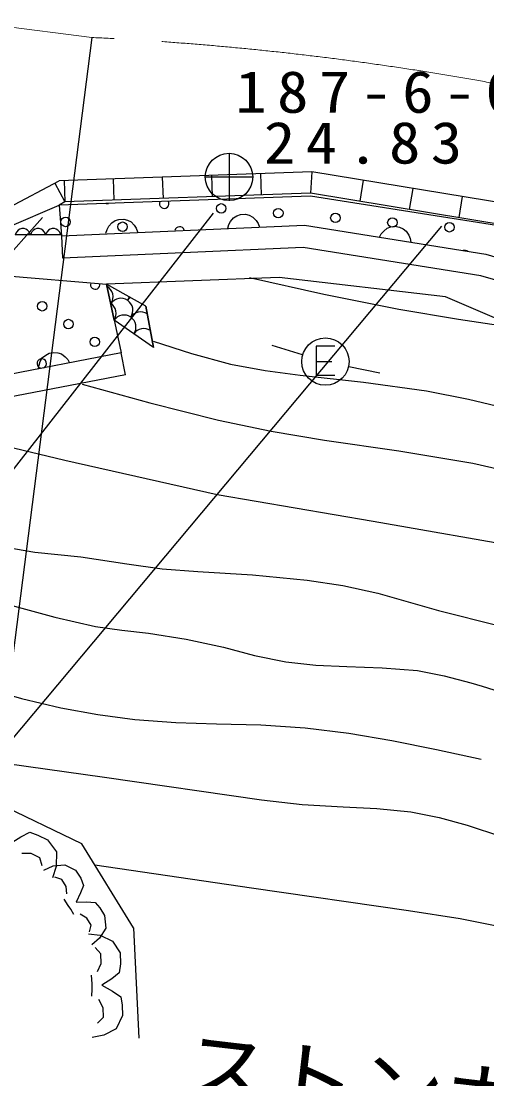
# Model space of a CAD drawing. Units: millimetres, scale not verified. Extents: x 40000 to 680000, y 20000 to 380000.
# Drawn here: x 521931 to 536600, y 244154 to 277466 of the extents above; entities that cross this region are included whole.
import ezdxf
from ezdxf.enums import TextEntityAlignment as Align

# ---------------------------------------------------------------- set-up
doc = ezdxf.new("R2010")
doc.units = ezdxf.units.MM
doc.header["$LTSCALE"] = 1000
doc.linetypes.add('CHAIN', pattern=[18.5, 12, -1.5, 3.5, -1.5])
doc.layers.add('M-BGD', color=7, linetype='Continuous', lineweight=25)
doc.layers.add('M-BMK', color=2, linetype='CHAIN', lineweight=13)
doc.layers.add('M-BMK-SRVR', color=3, linetype='Continuous')
doc.styles.add('ＭＳ ゴシック', font='')
doc.styles.get('ＭＳ ゴシック').set_extended_font_data('MS Gothic')

# ---------------------------------------------------------------- blocks, each defined once
blk = doc.blocks.new('BUHIN1')
at = {"color": 3, "linetype": 'Continuous', "lineweight": 25}
for p, q in [((-633, -396), (633, 396)), ((396, -633), (-396, 633))]:
    blk.add_line(p, q, dxfattribs=at)
blk.add_circle((0, 0), 746, dxfattribs=at)
blk = doc.blocks.new('BUHIN24')
at = {"color": 7, "linetype": 'Continuous', "lineweight": 25}
blk.add_lwpolyline([(282, -413), (164, -445), (50, -450), (-94, -434), (-206, -377), (-301, -299), (-389, -171), (-426, -55), (-438, 70), (-402, 213), (-356, 317), (-282, 413)], dxfattribs=at)
blk = doc.blocks.new('BUHIN54')
at = {"color": 7, "linetype": 'Continuous', "lineweight": 25}
blk.add_line((155, -248), (-107, 172), dxfattribs=at)
blk.add_lwpolyline([(-568, -10), (-258, -506), (518, -21), (207, 475)], dxfattribs=at)
blk.add_circle((0, 0), 746, dxfattribs=at)
blk = doc.blocks.new('BUHIN58')
at = {"color": 7, "linetype": 'Continuous', "lineweight": 25}
blk.add_lwpolyline([(-126, 203), (-164, 159), (-188, 110), (-208, 42), (-204, -18), (-190, -75), (-151, -138), (-106, -176), (-54, -205), (16, -217), (70, -216), (126, -203)], dxfattribs=at)

msp = doc.modelspace()

# ---------------------------------------------------------------- linework, layer by layer
at = {"layer": 'M-BGD'}
for p, q in [((524156, 276951), (518475, 232555)), ((531084, 272723), (523129, 272439)), ((524830, 272500), (524854, 271830)), ((526377, 272555), (526400, 271885)), ((527923, 272610), (527947, 271941)), ((529470, 272666), (529494, 271996)), ((531084, 272723), (531041, 272051)), ((537413, 271677), (531084, 272723)), ((521540, 271596), (523129, 272439)), ((522993, 272367), (523307, 271775)), ((523283, 272444), (523307, 271775)), ((532707, 272455), (532598, 271794)), ((534264, 272197), (534155, 271536)), ((531048, 271955), (523123, 271668)), ((531041, 272051), (523307, 271775)), ((537268, 271022), (531041, 272051)), ((537098, 270995), (531048, 271955)), ((535821, 271940), (535712, 271279)), ((521563, 271002), (523123, 271668)), ((523307, 271775), (523123, 271668)), ((523123, 271668), (523201, 270706)), ((522604, 271285), (514165, 261813)), ((527977, 271423), (520262, 261537)), ((535172, 271009), (509168, 239976)), ((523201, 270706), (530858, 271040)), ((530858, 271040), (536564, 270124)), ((523180, 270731), (521746, 270733)), ((523201, 270706), (523231, 270006)), ((530817, 270337), (523231, 270006)), ((536411, 269440), (530817, 270337)), ((536564, 270124), (540081, 269112)), ((521374, 269453), (524615, 269177)), ((530060, 269390), (524615, 269177)), ((524858, 268047), (524615, 269177)), ((524615, 269177), (525080, 267016)), ((525853, 268489), (524615, 269177)), ((535301, 268781), (530060, 269390)), ((539887, 268440), (536411, 269440)), ((525853, 268489), (526104, 267192)), ((526104, 267192), (525853, 268489)), ((544624, 264779), (535301, 268781)), ((526104, 267192), (524858, 268047)), ((530797, 266961), (529840, 267252)), ((525080, 267016), (520854, 266201)), ((525213, 266329), (525080, 267016)), ((532249, 266594), (533229, 266394)), ((525213, 266329), (520987, 265514)), ((523838, 251561), (520549, 253140)), ((525474, 248907), (523838, 251561)), ((525474, 248907), (525637, 245431))]:
    msp.add_line(p, q, dxfattribs=at)
for points in [[(533217, 270661), (533275, 270768), (533350, 270855), (533461, 270949), (533579, 270991), (533700, 271006), (533853, 270982), (533964, 270929), (534063, 270852), (534142, 270728), (534186, 270622), (534204, 270503)], [(529119, 269396), (531467, 268864), (533827, 268391), (535710, 268078), (537598, 267794)], [(526088, 267384), (527298, 266996), (528530, 266664), (529617, 266460), (530716, 266314), (532710, 266099), (534696, 265824), (536021, 265564), (537343, 265244), (538371, 264955), (539393, 264648)], [(522476, 266514), (522494, 266635), (522534, 266742), (522607, 266868), (522703, 266947), (522812, 267004), (522964, 267033), (523086, 267021), (523206, 266983), (523322, 266894), (523400, 266809), (523458, 266703)], [(523854, 266035), (525988, 265441), (528147, 264904), (529810, 264556), (531483, 264268), (533824, 263935), (536159, 263543), (537357, 263272), (538549, 262940), (539941, 262477), (541314, 261956), (543253, 261150), (545175, 260307)], [(518525, 264779), (523307, 263642), (528104, 262563), (533020, 261719), (537939, 260857)], [(515749, 263059), (517173, 262376), (518629, 261744), (519577, 261397), (520555, 261104), (521451, 260896), (522358, 260746), (523814, 260590), (525264, 260373), (526371, 260222), (527496, 260130), (529223, 260027), (530944, 259863), (532059, 259687), (533163, 259452), (535074, 258906), (536996, 258420)], [(515692, 260280), (517169, 260091), (518634, 259844), (520176, 259474), (521718, 259043), (522991, 258693), (524274, 258402), (525100, 258280), (525942, 258195)], [(525942, 258195), (527124, 258002), (528303, 257748), (529278, 257490), (530263, 257291), (531216, 257185), (532186, 257137), (533307, 257104), (534418, 257011), (535257, 256851), (536097, 256629), (536271, 256579), (536454, 256526)], [(516900, 257833), (518803, 257129), (520724, 256482), (521943, 256132), (523180, 255839), (524343, 255625), (525515, 255470), (526801, 255374), (528088, 255338), (529485, 255306), (530879, 255213), (532248, 255040), (533609, 254807), (535011, 254526), (536418, 254224)], [(536454, 256526), (537759, 256114), (539043, 255646), (540296, 255096), (541535, 254485), (543739, 253350), (545911, 252164), (547275, 251252), (548671, 250393), (549172, 250174), (549700, 250011), (550215, 249914), (550747, 249877), (551267, 249903), (551788, 249989), (552425, 250168), (553046, 250404), (554289, 250982), (555555, 251505), (555714, 251562), (555882, 251623)], [(519613, 254348), (524552, 253651), (529499, 252938), (530781, 252799), (532070, 252721), (533138, 252674), (534209, 252567), (535097, 252385), (535983, 252142), (537065, 251785)], [(519922, 251974), (520142, 252285), (520497, 252548), (520946, 252586), (521268, 252426), (521497, 252247), (521554, 251948), (521588, 251566), (521917, 251776), (522205, 251923), (522460, 251834), (522759, 251685), (523045, 251300), (523034, 250847), (522919, 250483)], [(522593, 250861), (522514, 251115), (522244, 251249), (521948, 251256)], [(522646, 250729), (522937, 250858), (523305, 250894), (523644, 250728), (523806, 250475), (523893, 250248), (523805, 250009), (523666, 249720), (523993, 249730), (524262, 249712), (524407, 249538), (524558, 249302), (524597, 248904), (524395, 248583), (524157, 248372)], [(524252, 250890), (529183, 250166), (534128, 249461), (535758, 249203), (537383, 248884)], [(523374, 249982), (523349, 250215), (523209, 250433), (522991, 250501)], [(523585, 249328), (523495, 249494), (523416, 249618), (523285, 249809)], [(524084, 248783), (524137, 248999), (524001, 249211), (523791, 249343)], [(524048, 248719), (524417, 248675), (524807, 248494), (525049, 248127), (525062, 247776), (525015, 247497), (524785, 247309), (524475, 247101), (524808, 246918), (525068, 246739), (525110, 246480), (525122, 246153), (524925, 245730), (524532, 245528), (524167, 245457)], [(524336, 247537), (524450, 247786), (524438, 248088), (524260, 248286)], [(524161, 246755), (524169, 246976), (524163, 247147), (524145, 247416)], [(524339, 245912), (524520, 246099), (524509, 246392), (524377, 246649)]]:
    msp.add_lwpolyline(points, dxfattribs=at)
for centre in [(528234, 271569), (530031, 271420), (523329, 271141), (531828, 271271), (533624, 271122), (525125, 270992), (535421, 270973), (522593, 268486), (523421, 267926), (524249, 267365)]:
    msp.add_circle(centre, 149, dxfattribs=at)
for centre, radius, start, end in [((524641, 271867), 149, 257.3091, 286.8363), ((526438, 271718), 149, 154.2929, 29.8525), ((526922, 270843), 149, 17.0963, 167.5117), ((535905, 270098), 149, 51.4656, 110.3018), ((524261, 269168), 149, 160.0776, 10.1654), ((524449, 268785), 378, 325.5452, 61.8247), ((524547, 268260), 378, 325.5452, 58.7664), ((525072, 268358), 378, 325.5452, 145.5452), ((524974, 268883), 378, 325.5452, 343.498), ((525597, 268456), 378, 127.0203, 145.5452), ((525170, 267833), 378, 325.5452, 145.5452), ((525695, 267931), 378, 57.1101, 145.5452), ((525792, 267406), 378, 56.333, 145.5452), ((522580, 266683), 149, 291.9592, 269.8716)]:
    msp.add_arc(centre, radius, start, end, dxfattribs=at)
at = {"layer": 'M-BMK'}
msp.add_line((441282, 287555), (524156, 276951), dxfattribs=at)
msp.add_arc((519643, 181040), 96017, 67.78944, 87.30604, dxfattribs=at)

# ---------------------------------------------------------------- block references
at = {"layer": 'M-BGD', "rotation": 237.99205}
for name, p in [('BUHIN24', (528938, 270962)), ('BUHIN24', (525100, 270808)), ('BUHIN58', (521985, 270733)), ('BUHIN58', (522463, 270732)), ('BUHIN58', (522941, 270731)), ('BUHIN54', (531514, 266744))]:
    msp.add_blockref(name, p, dxfattribs=at)
at = {"layer": 'M-BMK-SRVR', "rotation": 237.99205}
msp.add_blockref('BUHIN1', (528478, 272558), dxfattribs=at)

# ---------------------------------------------------------------- texts
at = {"layer": 'M-BGD', "style": 'ＭＳ ゴシック', "width": 1.1}
msp.add_text('ストンガード L=47.8', height=1833, rotation=353.3, dxfattribs=at).set_placement((526866, 243180), align=Align.BOTTOM_LEFT)
at = {"layer": 'M-BMK-SRVR', "char_height": 1320, "attachment_point": 7, "style": 'ＭＳ ゴシック'}
for s, insert in [('\\T1.33;\\W1.1;187-6-0-2', (528678, 274558)), ('\\T1.33;\\W1.1;24.83', (529578, 272958))]:
    msp.add_mtext(s, dxfattribs=dict(at, insert=insert))

doc.saveas('drawing.dxf')
